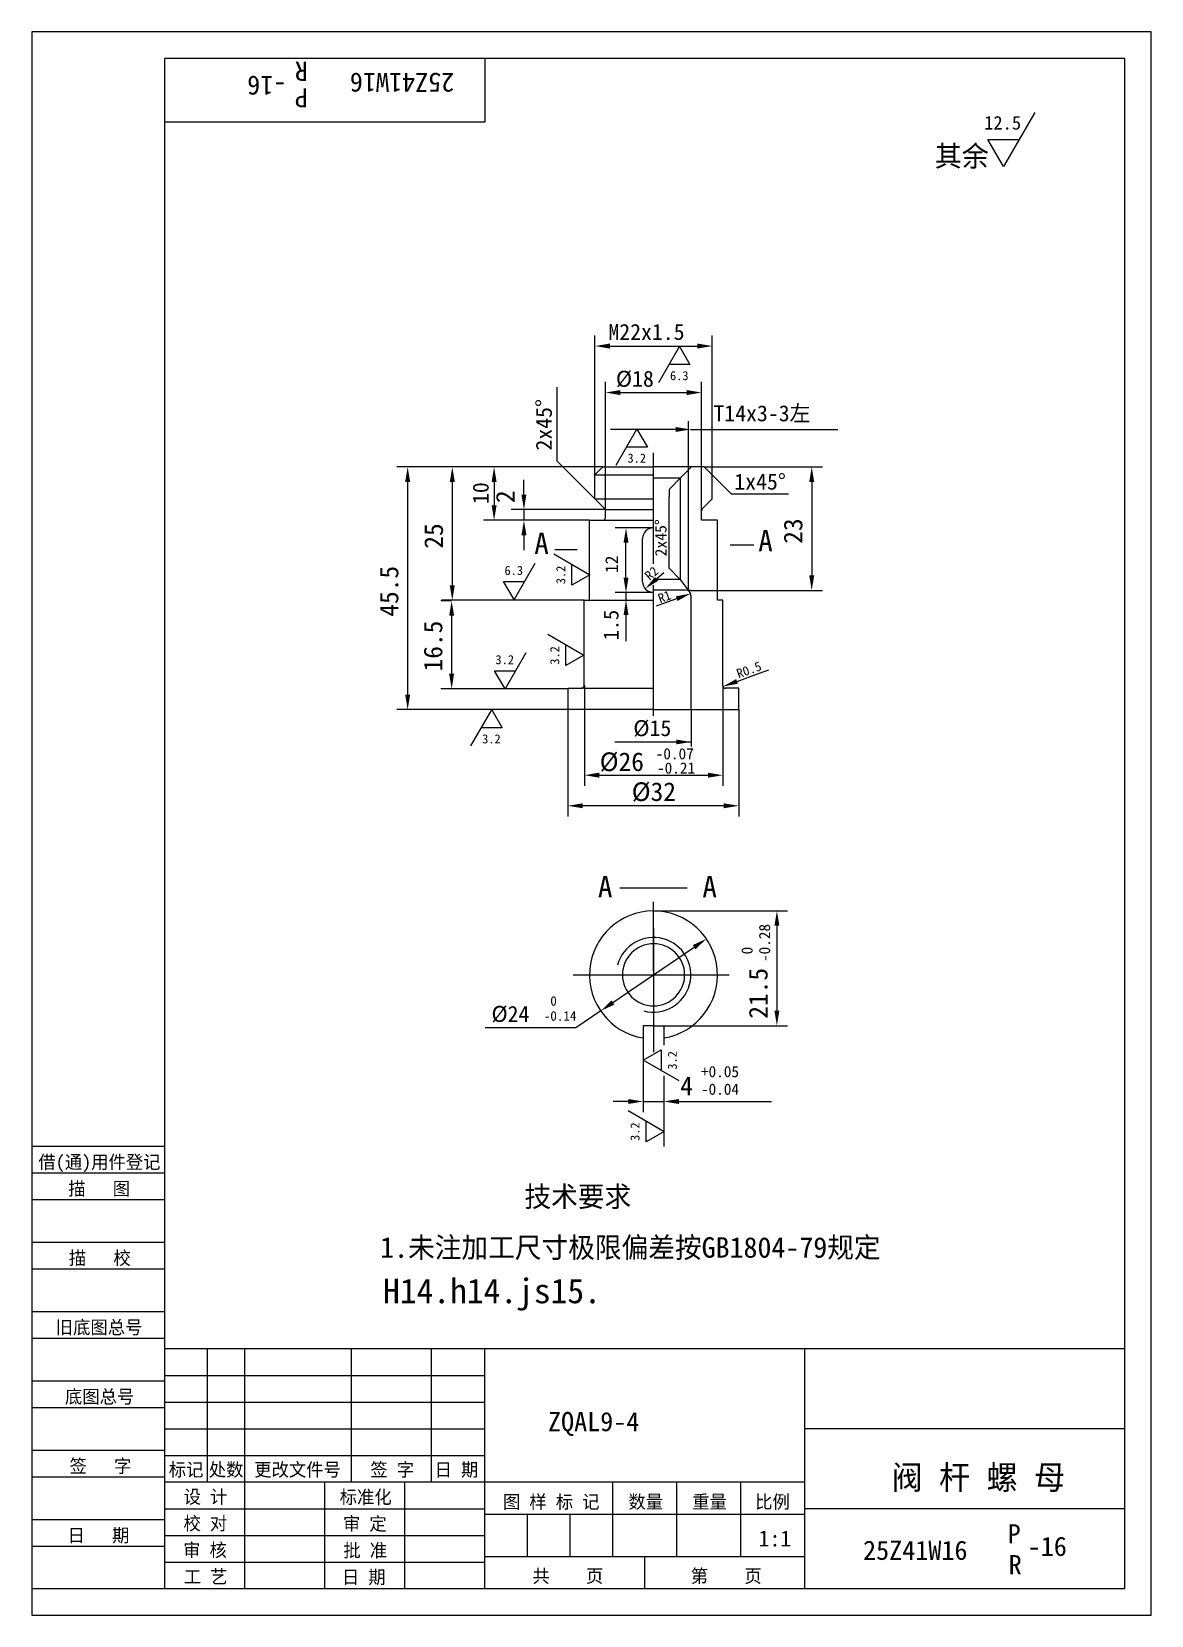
# Model space of a CAD drawing. Header units: metres. Extents: x 0 to 210, y 0 to 297.
import ezdxf

# ---------------------------------------------------------------- set-up
doc = ezdxf.new("R2010")
doc.units = ezdxf.units.M
for name, color, linetype in [('C', 6, 'Continuous'), ('D', 1, 'Continuous'), ('FL', 5, 'Continuous'), ('T', 7, 'Continuous'), ('TL', 4, 'Continuous')]:
    doc.layers.add(name, color=color, linetype=linetype)

# ---------------------------------------------------------------- blocks, each defined once
blk = doc.blocks.new('TUKUN4')
at = {"layer": 'FL'}
for p, q in [((0, 297), (0, 0)), ((210, 297), (0, 297)), ((210, 0), (210, 297)), ((0, 78), (25, 78)), ((0, 70), (25, 70)), ((0, 65), (25, 65)), ((0, 57), (25, 57)), ((0, 52), (25, 52)), ((33, 25), (33, 50)), ((40, 5), (40, 50)), ((60, 25), (60, 50)), ((75, 25), (75, 50)), ((25, 45), (85, 45)), ((0, 44), (25, 44)), ((0, 39), (25, 39)), ((25, 40), (85, 40)), ((25, 35), (85, 35)), ((0, 31), (25, 31)), ((25, 30), (85, 30)), ((0, 26), (25, 26)), ((70, 5), (70, 25)), ((0, 18), (25, 18)), ((25, 20), (85, 20)), ((25, 15), (85, 15)), ((0, 13), (25, 13)), ((25, 10), (85, 10)), ((0, 0), (210, 0))]:
    blk.add_line(p, q, dxfattribs=at)
at = {"layer": 'TL'}
for p, q in [((25, 5), (25, 292)), ((205, 292), (25, 292)), ((85, 292), (85, 280)), ((205, 5), (205, 292)), ((85, 280), (25, 280)), ((0, 88), (25, 88)), ((0, 83), (25, 83)), ((205, 50), (25, 50)), ((85, 5), (85, 50)), ((145, 5), (145, 50)), ((205, 35), (145, 35)), ((145, 25), (25, 25)), ((55, 5), (55, 25)), ((109, 11), (109, 25)), ((121, 11), (121, 25)), ((133, 11), (133, 25)), ((85, 19), (145, 19)), ((93, 11), (93, 19)), ((101, 11), (101, 19)), ((205, 20), (145, 20)), ((145, 11), (85, 11)), ((115, 5), (115, 11)), ((0, 5), (205, 5))]:
    blk.add_line(p, q, dxfattribs=at)
at = {"layer": 'T'}
for s, p in [('借(通)用件登记', (1.26, 83.76)), ('描   图', (6.86, 78.76)), ('描   校', (6.98, 65.76)), ('旧底图总号', (4.52, 52.76)), ('底图总号', (6.25, 39.76)), ('签   字', (7.1, 26.76)), ('标记', (25.71, 26.07)), ('处数', (33.22, 26.07)), ('更改文件号', (41.75, 26.07)), ('签 字', (63.53, 26.07)), ('日 期', (75.57, 26.07)), ('设 计', (28.5, 20.99)), ('标准化', (57.77, 20.93)), ('图 样 标 记', (88.4, 20.04)), ('数量', (111.92, 20.04)), ('重量', (123.88, 20.04)), ('比例', (135.7, 20.04)), ('校 对', (28.48, 15.99)), ('审 定', (58.39, 15.93)), ('日   期', (6.72, 13.76)), ('审 核', (28.41, 10.99)), ('批 准', (58.46, 10.93)), ('共    页', (93.91, 6.13)), ('第    页', (123.62, 6.13)), ('工 艺', (28.52, 5.99)), ('日 期', (58.18, 5.93))]:
    blk.add_text(s, height=2.5, dxfattribs=at).set_placement(p)

msp = doc.modelspace()

# ---------------------------------------------------------------- linework, layer by layer
at = {"layer": 'C'}
for p, q in [((116.63, 197.21), (116.63, 218.03)), ((116.63, 168.67), (116.63, 193.17)), ((116.63, 120.89), (116.63, 133.78)), ((116.63, 128.82), (116.63, 111.42)), ((101.57, 120.12), (130.84, 120.12)), ((107.93, 120.12), (125.33, 120.12)), ((116.63, 120.89), (116.63, 105.63))]:
    msp.add_line(p, q, dxfattribs=at)
at = {"layer": 'D'}
for p, q in [((188.13, 281.86), (182.28, 271.72)), ((182.28, 271.72), (179.35, 276.79)), ((179.35, 276.79), (185.21, 276.79)), ((105.64, 213.87), (105.64, 240.04)), ((108.44, 238.04), (124.83, 238.04)), ((117.61, 231.19), (121.51, 237.95)), ((121.51, 237.95), (123.46, 234.57)), ((127.63, 213.87), (127.63, 240.04)), ((123.46, 234.57), (119.56, 234.57)), ((98.56, 228.31), (98.56, 230.33)), ((107.63, 207.37), (107.63, 231.32)), ((110.43, 229.32), (122.83, 229.32)), ((125.63, 207.16), (125.63, 231.32)), ((98.56, 216.44), (98.56, 228.31)), ((123.21, 215.34), (123.21, 223.96)), ((111.37, 222.4), (108.57, 222.4)), ((109.63, 215.72), (113.53, 222.48)), ((120.77, 222.4), (111.37, 222.4)), ((113.53, 222.48), (115.48, 219.1)), ((123.57, 222.4), (143.79, 222.4)), ((143.79, 222.4), (151.23, 222.4)), ((115.48, 219.1), (111.58, 219.1)), ((76.89, 215.37), (68.52, 215.37)), ((84.73, 215.37), (76.89, 215.37)), ((107.13, 215.37), (84.73, 215.37)), ((105.64, 209.37), (98.56, 216.44)), ((123.21, 192.12), (123.21, 215.34)), ((126.14, 215.37), (148.3, 215.37)), ((127.63, 213.87), (131.17, 210.33)), ((70.52, 212.57), (70.52, 172.67)), ((78.89, 212.57), (78.89, 193.17)), ((86.73, 212.57), (86.73, 208.17)), ((92.33, 210.17), (92.33, 212.97)), ((121.66, 213.28), (119.54, 211.16)), ((119.54, 211.16), (119.54, 209.81)), ((146.3, 212.57), (146.3, 195.02)), ((119.54, 196.4), (119.54, 209.81)), ((131.17, 210.33), (138.96, 210.33)), ((138.96, 210.33), (141.97, 210.33)), ((93.35, 205.37), (84.73, 205.37)), ((93.35, 207.37), (89.92, 207.37)), ((92.33, 207.37), (92.33, 205.37)), ((107.63, 207.37), (93.35, 207.37)), ((104.63, 205.37), (93.35, 205.37)), ((92.33, 202.57), (92.33, 199.77)), ((116.63, 203.94), (109.47, 203.94)), ((97.93, 199.06), (104.69, 195.16)), ((111.47, 194.6), (111.47, 201.14)), ((94.38, 197.26), (90.47, 190.5)), ((101.31, 193.21), (101.31, 197.11)), ((121.66, 194.28), (119.54, 196.4)), ((90.47, 190.5), (88.52, 193.88)), ((88.52, 193.88), (92.43, 193.88)), ((104.69, 195.16), (101.31, 193.21)), ((117.2, 194.37), (118.58, 195.58)), ((78.77, 190.27), (76.77, 190.27)), ((103.63, 190.37), (76.89, 190.37)), ((116.63, 191.84), (109.47, 191.84)), ((111.47, 191.8), (109.47, 191.8)), ((111.47, 191.84), (111.47, 190.4)), ((120.97, 190.66), (118.34, 189.69)), ((123.7, 192.22), (123.16, 192.22)), ((123.69, 192.22), (148.3, 192.22)), ((78.77, 187.47), (78.77, 176.57)), ((111.47, 187.6), (111.47, 184.8)), ((118.34, 189.69), (117.14, 189.25)), ((111.47, 184.8), (111.47, 182.69)), ((96.8, 183.98), (103.56, 180.08)), ((100.18, 178.12), (100.18, 182.03)), ((92.68, 180.53), (88.78, 173.77)), ((103.56, 180.08), (100.18, 178.12)), ((88.78, 173.77), (86.82, 177.15)), ((86.82, 177.15), (90.73, 177.15)), ((132.3, 175.15), (134.93, 176.1)), ((134.93, 176.1), (138.23, 177.29)), ((100.55, 173.77), (76.77, 173.77)), ((103.67, 174.41), (103.67, 155.56)), ((129.64, 174.29), (129.64, 155.56)), ((100.63, 169.87), (68.52, 169.87)), ((82.37, 163.07), (86.28, 169.83)), ((86.28, 169.83), (88.23, 166.45)), ((100.57, 169.9), (100.57, 149.82)), ((123.68, 169.9), (123.68, 162.93)), ((132.62, 169.9), (132.62, 149.82)), ((88.23, 166.45), (84.33, 166.45)), ((109.39, 163.79), (123.68, 163.79)), ((106.47, 157.56), (126.84, 157.56)), ((129.82, 151.82), (103.37, 151.82)), ((110.31, 136.44), (122.96, 136.44)), ((116.63, 132.12), (141.77, 132.12)), ((139.77, 129.32), (139.77, 113.38)), ((109.03, 114.93), (124.24, 125.3)), ((106.72, 113.35), (102.09, 110.2)), ((87.66, 110.2), (85.05, 110.2)), ((102.09, 110.2), (87.66, 110.2)), ((118.58, 110.58), (141.77, 110.58)), ((114.69, 108.27), (114.69, 94.37)), ((118.58, 108.27), (118.58, 106.94)), ((114.69, 104.13), (118.07, 106.08)), ((121.45, 100.22), (114.69, 104.13)), ((118.07, 106.08), (118.07, 102.17)), ((118.58, 101.15), (118.58, 94.37)), ((111.89, 96.37), (109.09, 96.37)), ((114.69, 96.37), (118.58, 96.37)), ((121.38, 96.37), (124.18, 96.37)), ((124.18, 96.37), (126.77, 96.37)), ((126.77, 96.37), (138.74, 96.37)), ((111.85, 94.65), (118.61, 90.75)), ((115.23, 88.8), (115.23, 92.7)), ((118.58, 94.37), (118.58, 87.93)), ((118.61, 90.75), (115.23, 88.8))]:
    msp.add_line(p, q, dxfattribs=at)
for points in [[(108.44, 238.51), (108.44, 237.57), (105.64, 238.04)], [(124.83, 238.51), (124.83, 237.57), (127.63, 238.04)], [(110.43, 229.79), (110.43, 228.85), (107.63, 229.32)], [(122.83, 229.79), (122.83, 228.85), (125.63, 229.32)], [(120.77, 222.86), (120.77, 221.93), (123.57, 222.4)], [(70.06, 212.57), (70.99, 212.57), (70.52, 215.37)], [(78.42, 212.57), (79.36, 212.57), (78.89, 215.37)], [(86.27, 212.57), (87.2, 212.57), (86.73, 215.37)], [(145.84, 212.57), (146.77, 212.57), (146.3, 215.37)], [(86.27, 208.17), (87.2, 208.17), (86.73, 205.37)], [(91.86, 210.17), (92.79, 210.17), (92.33, 207.37)], [(91.86, 202.57), (92.79, 202.57), (92.33, 205.37)], [(111.01, 201.14), (111.94, 201.14), (111.47, 203.94)], [(78.42, 193.17), (79.36, 193.17), (78.89, 190.37)], [(111.01, 194.6), (111.94, 194.6), (111.47, 191.8)], [(117.5, 194.02), (116.89, 194.72), (115.09, 192.53)], [(145.84, 195.02), (146.77, 195.02), (146.3, 192.22)], [(78.3, 187.47), (79.23, 187.47), (78.77, 190.27)], [(111.01, 187.6), (111.94, 187.6), (111.47, 190.4)], [(121.13, 190.22), (120.81, 191.1), (123.6, 191.63)], [(78.3, 176.57), (79.23, 176.57), (78.77, 173.77)], [(132.46, 174.71), (132.14, 175.59), (129.66, 174.2)], [(70.06, 172.67), (70.99, 172.67), (70.52, 169.87)], [(120.88, 164.24), (123.68, 163.79), (120.88, 163.34)], [(106.47, 158.03), (106.47, 157.09), (103.67, 157.56)], [(126.84, 158.03), (126.84, 157.09), (129.64, 157.56)], [(103.37, 152.29), (103.37, 151.36), (100.57, 151.82)], [(129.82, 152.29), (129.82, 151.36), (132.62, 151.82)], [(139.31, 129.32), (140.24, 129.32), (139.77, 132.12)], [(124.5, 124.91), (123.97, 125.68), (126.55, 126.88)], [(109.3, 114.55), (108.77, 115.32), (106.72, 113.35)], [(139.31, 113.38), (140.24, 113.38), (139.77, 110.58)], [(111.89, 96.83), (111.89, 95.9), (114.69, 96.37)], [(121.38, 96.83), (121.38, 95.9), (118.58, 96.37)]]:
    msp.add_solid(points, dxfattribs=at)
at = {"layer": 'FL'}
msp.add_arc((116.63, 120.12), 7, 255, 165, dxfattribs=at)
at = {"layer": 'TL'}
for p, q in [((105.64, 213.87), (107.13, 215.37)), ((105.64, 209.37), (105.64, 213.87)), ((105.64, 213.87), (116.59, 213.87)), ((107.13, 215.37), (116.63, 215.37)), ((123.65, 215.37), (116.63, 215.37)), ((123.66, 215.28), (121.66, 213.28)), ((126.14, 215.37), (123.65, 215.37)), ((127.63, 213.87), (126.14, 215.37)), ((127.63, 209.37), (127.63, 213.87)), ((121.66, 213.28), (116.59, 213.28)), ((121.66, 213.28), (121.66, 194.28)), ((107.63, 207.37), (105.64, 209.37)), ((105.64, 209.37), (116.59, 209.37)), ((125.78, 207.52), (127.63, 209.37)), ((104.63, 190.37), (104.63, 205.37)), ((104.63, 205.37), (107.13, 205.37)), ((107.13, 205.37), (107.63, 205.37)), ((107.63, 205.87), (107.63, 207.37)), ((107.63, 207.37), (116.59, 207.37)), ((107.63, 205.37), (116.59, 205.37)), ((125.63, 205.37), (125.63, 207.16)), ((128.63, 205.37), (125.63, 205.37)), ((128.63, 190.37), (128.63, 205.37)), ((98.11, 199.87), (102.33, 199.87)), ((114.59, 193.84), (114.59, 201.94)), ((131.02, 200.74), (135.42, 200.74)), ((121.66, 194.28), (116.59, 194.28)), ((121.66, 194.28), (123.25, 192.07)), ((103.63, 174.37), (103.63, 190.37)), ((103.63, 190.37), (104.63, 190.37)), ((104.63, 190.37), (116.59, 190.37)), ((122.66, 192.28), (116.59, 192.28)), ((123.66, 191.28), (123.66, 169.83)), ((129.63, 190.37), (128.63, 190.37)), ((129.63, 174.37), (129.63, 190.37)), ((100.63, 169.87), (100.63, 173.87)), ((100.63, 173.87), (103.13, 173.87)), ((103.63, 173.87), (103.13, 173.87)), ((103.63, 173.87), (116.59, 173.87)), ((132.63, 173.87), (130.13, 173.87)), ((132.63, 169.87), (132.63, 173.87)), ((116.63, 169.87), (100.63, 169.87)), ((116.63, 169.87), (123.66, 169.87)), ((123.66, 169.87), (132.63, 169.87)), ((116.69, 110.58), (114.69, 110.58)), ((114.69, 110.58), (114.69, 108.27)), ((116.58, 110.58), (118.58, 110.58)), ((118.58, 110.58), (118.58, 108.27))]:
    msp.add_line(p, q, dxfattribs=at)
msp.add_lwpolyline([(122.47, 120.12, 1), (110.8, 120.12, 1), (122.47, 120.12, 1)], format="xyb", dxfattribs=at)
for centre, radius, start, end in [((107.13, 205.87), 0.5, 270, 0), ((126.13, 207.16), 0.5, 135, 180), ((116.59, 201.94), 2, 88.81, 180), ((116.59, 193.84), 2, 180, 271.19), ((122.66, 191.28), 1, 0, 90), ((103.13, 174.37), 0.5, 270, 0), ((130.13, 174.37), 0.5, 180, 270), ((116.63, 120.12), 12, 279.33, 260.67)]:
    msp.add_arc(centre, radius, start, end, dxfattribs=at)

# ---------------------------------------------------------------- block references
at = {"layer": 'D'}
msp.add_blockref('TUKUN4', (0, 0), dxfattribs=at)

# ---------------------------------------------------------------- texts
for s, height, rotation, p in [('R', 3.6, 180, (51.8, 291.37)), ('-16', 3.6, 180, (47.77, 288.7)), ('25Z41W16', 3.6, 180, (79.27, 289.26)), ('P', 3.6, 180, (51.8, 286.4)), ('2x45%%d', 3, 90, (97.56, 218.44)), ('10', 3, 90, (85.71, 208.42)), ('2', 3.5, 90, (90.58, 208.6)), ('2x45%%d', 2.16, 90, (119.08, 198.59)), ('23', 3.5, 90, (144.55, 200.96)), ('25', 3.5, 90, (77.14, 200.04)), ('45.5', 3.5, 90, (68.77, 187.29)), ('3.2', 1.7, 90, (100.08, 193.38)), ('12', 2.4, 90, (109.98, 195.48)), ('R2', 1.75, 41.07, (115.93, 193.99)), ('R1', 1.75, 20.19, (117.87, 189.81)), ('1.5', 2.8, 90, (110.07, 182.86)), ('16.5', 3.5, 90, (77.02, 177.02)), ('3.2', 1.7, 90, (98.95, 178.29)), ('R0.5', 1.75, 19.88, (132.59, 175.7)), ('-0.28', 2.1, 90, (138.51, 122.52)), (' 0', 2.1, 90, (135.22, 122.52)), ('21.5', 3.5, 90, (138.02, 111.89)), ('3.2', 1.7, 90, (121, 102.34)), ('3.2', 1.7, 90, (114, 88.97))]:
    msp.add_text(s, height=height, rotation=rotation, dxfattribs=at).set_placement(p)
for s, height, p in [('12.5', 2.55, (178.64, 278.64)), ('其余', 3.9, (169.38, 271.72)), ('M22x1.5', 3, (108.17, 239.19)), ('%%c18', 3, (109.58, 230.41)), ('6.3', 1.7, (119.73, 231.64)), ('T14x3-3左', 3, (127.87, 223.93)), ('3.2', 1.7, (111.75, 216.17)), ('1x45%%d', 3, (131.79, 211.11)), ('A', 4, (94.27, 199.05)), ('A', 4, (136.28, 199.52)), ('6.3', 1.7, (88.69, 195.11)), ('3.2', 1.7, (86.99, 178.38)), ('%%c15', 3, (112.85, 164.89)), ('3.2', 1.7, (84.5, 163.52)), ('%%c26', 3.5, (106.54, 158.34)), ('-0.07', 2.1, (117.04, 160.53)), ('-0.21', 2.1, (117.29, 157.85)), ('%%c32', 3.5, (112.55, 152.72)), ('A', 4, (106.21, 134.65)), ('A', 4, (125.8, 134.65)), (' 0', 1.8, (96.05, 114.33)), ('%%c24', 3, (86.24, 111.29)), ('-0.14', 1.8, (96.05, 111.51)), ('+0.05', 2.1, (125.53, 100.92)), ('4', 3.5, (121.64, 97.53)), ('-0.04', 2.1, (125.53, 97.63)), ('技术要求', 3.85, (92.42, 76.61)), ('1.未注加工尺寸极限偏差按GB1804-79规定', 3.85, (65.36, 67.07)), ('  H14.h14.js15.', 4.62, (59.62, 58.53)), ('ZQAL9-4', 3.6, (96.84, 34.53)), ('阀 杆 螺 母', 4.5, (161.27, 23.62)), ('1:1', 3, (136.34, 12.91)), ('P', 3.6, (183.05, 13.49)), ('25Z41W16', 3.6, (155.93, 10.4)), ('-16', 3.6, (186.81, 11.14)), ('R', 3.6, (183.24, 7.7))]:
    msp.add_text(s, height=height, dxfattribs=at).set_placement(p)

doc.saveas('drawing.dxf')
